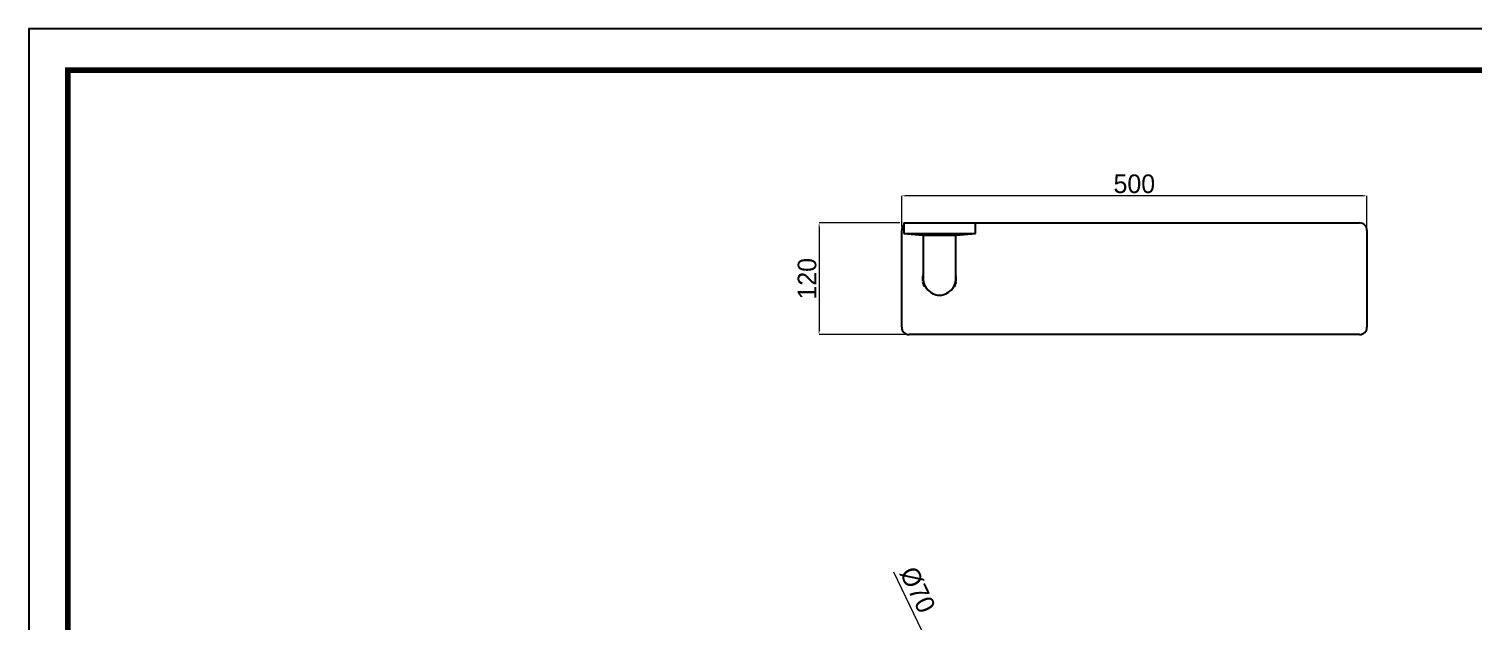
# Model space of a CAD drawing. Extents: x 0 to 2604, y 0 to 1908.
# Drawn here: x 0 to 1552, y 1271 to 1908 of the extents above; entities that cross this region are included whole.
import ezdxf

# ---------------------------------------------------------------- set-up
doc = ezdxf.new("R2010")
doc.units = 0
doc.header["$LTSCALE"] = 10
doc.header["$MEASUREMENT"] = 0
doc.header["$PDMODE"] = 3
doc.header["$PDSIZE"] = -10
doc.layers.get('0').update_dxf_attribs({"linetype": 'CONTINUOUS'})
doc.layers.get('DEFPOINTS').update_dxf_attribs({"linetype": 'CONTINUOUS'})
doc.styles.add('Daelim Dimension', font='')
doc.styles.get('Daelim Dimension').set_extended_font_data('나눔고딕')
doc.dimstyles.new('DEFAULT', dxfattribs={"dimscale": 2, "dimtxt": 2, "dimasz": 2, "dimexe": 0, "dimexo": 2, "dimgap": 1, "dimtad": 1, "dimdec": 0, "dimzin": 9, "dimdsep": 46, "dimtxsty": 'Daelim Dimension', "dimcen": 0.5, "dimclrd": 5, "dimclre": 5, "dimclrt": 256, "dimadec": 1, "dimazin": 0, "dimtfac": 1, "dimtdec": 0, "dimtix": 1, "dimtmove": 0, "dimatfit": 3, "dimfxl": 1, "dimtolj": 1, "dimtzin": 1, "dimlwd": 9, "dimlwe": 9, "dimarcsym": 0})

# ---------------------------------------------------------------- blocks, each defined once
blk = doc.blocks.new('*D0')
at = {"color": 5, "lineweight": 9, "transparency": 16777216}
for p, q in [((929.1, 1324.3), (963.5, 1252.4)), ((998.5, 1179.3), (965.3, 1248.7)), ((1000.2, 1175.7), (1001.9, 1172.1))]:
    blk.add_line(p, q, dxfattribs=at)
at = {"color": 5, "transparency": 16777216}
for points in [[(964.2, 1252.6), (962.9, 1252.1), (965.3, 1248.7)], [(1000.8, 1176), (999.6, 1175.4), (998.5, 1179.3)]]:
    blk.add_solid(points, dxfattribs=at)
at = {"layer": 'DEFPOINTS', "color": 0, "transparency": 16777216}
for p in [(965.3, 1248.7), (998.5, 1179.3)]:
    blk.add_point(p, dxfattribs=at)
at = {"color": 7, "transparency": 16777216, "insert": (954.9, 1304.8), "char_height": 20, "attachment_point": 5, "rotation": 295.5464, "style": 'Daelim Dimension'}
blk.add_mtext('\\A1;%%C70', dxfattribs=at)
blk = doc.blocks.new('*D6')
at = {"color": 5, "lineweight": 9, "ltscale": 0.5, "transparency": 16777216}
for p, q in [((936.1, 1699.3), (849.1, 1699.3)), ((849.1, 1695.3), (849.1, 1583.3)), ((941.9, 1579.3), (849.1, 1579.3))]:
    blk.add_line(p, q, dxfattribs=at)
at = {"color": 5, "ltscale": 0.5, "transparency": 16777216}
for points in [[(848.5, 1695.3), (849.8, 1695.3), (849.1, 1699.3)], [(848.5, 1583.3), (849.8, 1583.3), (849.1, 1579.3)]]:
    blk.add_solid(points, dxfattribs=at)
at = {"layer": 'DEFPOINTS', "color": 0, "ltscale": 0.5, "transparency": 16777216}
for p in [(940.1, 1699.3), (849.1, 1579.3), (945.9, 1579.3)]:
    blk.add_point(p, dxfattribs=at)
at = {"color": 7, "ltscale": 0.5, "transparency": 16777216, "insert": (836.3, 1639.3), "char_height": 20, "attachment_point": 5, "rotation": 90, "style": 'Daelim Dimension'}
blk.add_mtext('\\A1;120', dxfattribs=at)
blk = doc.blocks.new('*D7')
at = {"color": 5, "lineweight": 9, "ltscale": 0.5, "transparency": 16777216}
for p, q in [((937.9, 1695.3), (937.9, 1728.5)), ((1433.9, 1728.5), (941.9, 1728.5)), ((1437.9, 1695.3), (1437.9, 1728.5))]:
    blk.add_line(p, q, dxfattribs=at)
at = {"color": 5, "ltscale": 0.5, "transparency": 16777216}
for points in [[(941.9, 1729.1), (941.9, 1727.8), (937.9, 1728.5)], [(1433.9, 1729.1), (1433.9, 1727.8), (1437.9, 1728.5)]]:
    blk.add_solid(points, dxfattribs=at)
at = {"layer": 'DEFPOINTS', "color": 0, "ltscale": 0.5, "transparency": 16777216}
for p in [(937.9, 1728.5), (937.9, 1691.3), (1437.9, 1691.3)]:
    blk.add_point(p, dxfattribs=at)
at = {"color": 7, "ltscale": 0.5, "transparency": 16777216, "insert": (1187.9, 1741.3), "char_height": 20, "attachment_point": 5, "style": 'Daelim Dimension'}
blk.add_mtext('\\A1;500', dxfattribs=at)

msp = doc.modelspace()

# ---------------------------------------------------------------- linework, layer by layer
at = {"color": 7, "linetype": 'Continuous', "lineweight": 25}
for p, q in [((940.1, 1699.3), (940.1, 1688)), ((940.1, 1699.3), (978.6, 1699.3)), ((978.6, 1699.3), (1017.1, 1699.3)), ((1017.1, 1688), (1017.1, 1699.3)), ((1017.1, 1699.3), (1429.9, 1699.3)), ((937.9, 1587.3), (937.9, 1691.3)), ((940.1, 1688), (960.3, 1686.3)), ((940.1, 1688), (978.6, 1688)), ((960.3, 1686.3), (978.6, 1686.3)), ((961.1, 1686.3), (961.1, 1664.3)), ((978.6, 1688), (1017.1, 1688)), ((978.6, 1686.3), (996.8, 1686.3)), ((996.1, 1664.3), (996.1, 1686.3)), ((996.8, 1686.3), (1017.1, 1688)), ((1437.9, 1691.3), (1437.9, 1587.3)), ((961.1, 1664.3), (961.1, 1639.3)), ((996.1, 1639.3), (996.1, 1664.3)), ((960.6, 1637.1), (960.6, 1642.1)), ((961.1, 1642.1), (960.6, 1642.1)), ((960.6, 1639.5), (960.6, 1641.8)), ((960.6, 1641.8), (960.6, 1641.8)), ((960.6, 1636.8), (960.6, 1637.1)), ((961.2, 1637.1), (960.6, 1637.1)), ((961.3, 1636.8), (960.6, 1636.8)), ((960.8, 1643.2), (960.9, 1643.4)), ((961.1, 1643.1), (960.8, 1643.2)), ((961.4, 1636), (960.8, 1635.8)), ((962.4, 1631), (960.8, 1635.8)), ((961.6, 1633.3), (960.8, 1635.5)), ((960.8, 1635.5), (960.8, 1635.5)), ((960.9, 1643.4), (961.1, 1644)), ((961.1, 1643.3), (960.9, 1643.4)), ((963.1, 1631.3), (962.4, 1631)), ((962.5, 1630.8), (962.4, 1631.1)), ((963.2, 1631.1), (962.5, 1630.8)), ((993.9, 1630.9), (994.5, 1630.6)), ((994.5, 1630.6), (996.3, 1635.3)), ((994.6, 1630.8), (995.5, 1633.1)), ((994.6, 1630.9), (994.6, 1630.8)), ((995.7, 1635.8), (996.4, 1635.5)), ((995.7, 1635.6), (996.3, 1635.3)), ((995.9, 1636.6), (996.6, 1636.6)), ((996.4, 1643.2), (996.1, 1643.9)), ((996.4, 1642.9), (996.1, 1643.8)), ((996.1, 1642.8), (996.4, 1642.9)), ((996.1, 1641.8), (996.6, 1641.8)), ((996.1, 1641.6), (996.6, 1641.6)), ((996.3, 1643.1), (996.4, 1643.2)), ((996.3, 1635.3), (996.4, 1635.5)), ((996.6, 1641.6), (996.6, 1641.8)), ((996.6, 1636.6), (996.6, 1641.6)), ((996.6, 1636.8), (996.6, 1639.2)), ((996.6, 1636.8), (996.6, 1636.8)), ((975.9, 1622.1), (975.9, 1621.4)), ((980.9, 1621.3), (975.9, 1621.4)), ((976.1, 1621.4), (976.1, 1621.3)), ((978.5, 1621.3), (976.1, 1621.3)), ((980.9, 1622), (980.9, 1621.3)), ((981.1, 1621.3), (980.9, 1621.3)), ((981.1, 1622), (981.1, 1621.3)), ((1429.9, 1579.3), (945.9, 1579.3))]:
    msp.add_line(p, q, dxfattribs=at)
at = {"ltscale": 0.5}
msp.add_lwpolyline([(0, 0), (2604, 0), (2604, 1908), (0, 1908)], close=True, dxfattribs=at)
at = {"color": 5, "linetype": 'ByBlock', "lineweight": 200, "const_width": 6}
msp.add_lwpolyline([(41.9, 81.7), (2561.9, 81.7), (2561.9, 1863.7), (41.9, 1863.7)], close=True, dxfattribs=at)
at = {"color": 7, "linetype": 'Continuous', "lineweight": 25}
for centre, radius, start, end in [((945.9, 1691.3), 8, 136.2809, 180), ((1429.9, 1691.3), 8, 0, 90), ((978.6, 1639.3), 17.5, 180, 270), ((978.6, 1639.3), 17.5, 270, 0), ((945.9, 1587.3), 8, 180, 270), ((1429.9, 1587.3), 8, 270, 0)]:
    msp.add_arc(centre, radius, start, end, dxfattribs=at)

# ---------------------------------------------------------------- dimensions: what is measured, and where the dimension line sits
at = {"ltscale": 0.5}
dim = msp.add_linear_dim(base=(937.9, 1728.5), p1=(1437.9, 1691.3), p2=(937.9, 1691.3), dimstyle='DEFAULT', override={"dimtxt": 10, "dimclrd": 5, "dimclre": 5, "dimclrt": 7}, dxfattribs=at)
dim.commit()
dim.dimension.update_dxf_attribs({"geometry": '*D7', "text_midpoint": (1187.9, 1741.3)})
dim = msp.add_linear_dim(base=(849.1, 1579.3), p1=(940.1, 1699.3), p2=(945.9, 1579.3), angle=90, dimstyle='DEFAULT', override={"dimtxt": 10, "dimclrd": 5, "dimclre": 5, "dimclrt": 7}, dxfattribs=at)
dim.commit()
dim.dimension.update_dxf_attribs({"geometry": '*D6', "text_midpoint": (836.3, 1639.3)})
at = {"color": 5}
dim = msp.add_diameter_dim_2p(p1=(998.5, 1179.3), p2=(965.3, 1248.7), text='%%C70', dimstyle='DEFAULT', override={"dimtxt": 10, "dimclrd": 5, "dimclrt": 7}, dxfattribs=at)
dim.commit()
dim.dimension.update_dxf_attribs({"geometry": '*D0', "text_midpoint": (941.5, 1298.4), "dimtype": 131})

doc.saveas('drawing.dxf')
